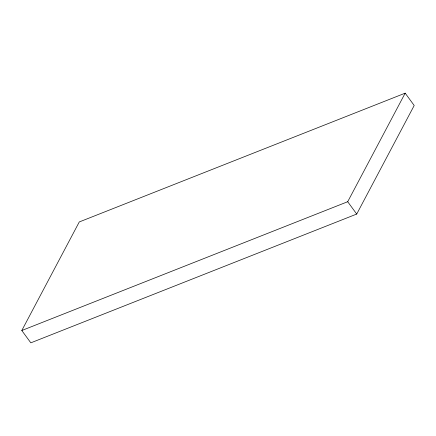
<?xml version="1.0" encoding="UTF-8"?>
<svg xmlns="http://www.w3.org/2000/svg" width="436" height="436" viewBox="0 0 436 436"><rect width="100%" height="100%" fill="white"/><g stroke="black" fill="none" stroke-linecap="round" stroke-linejoin="round"><path stroke-width="0.65" d="M21.8 330.51L79.281 221.946L405.175 93.162L414.2 105.49L356.719 214.054L30.825 342.838L21.8 330.51L347.699 201.721L405.175 93.162M347.699 201.721L356.719 214.054"/></g></svg>
